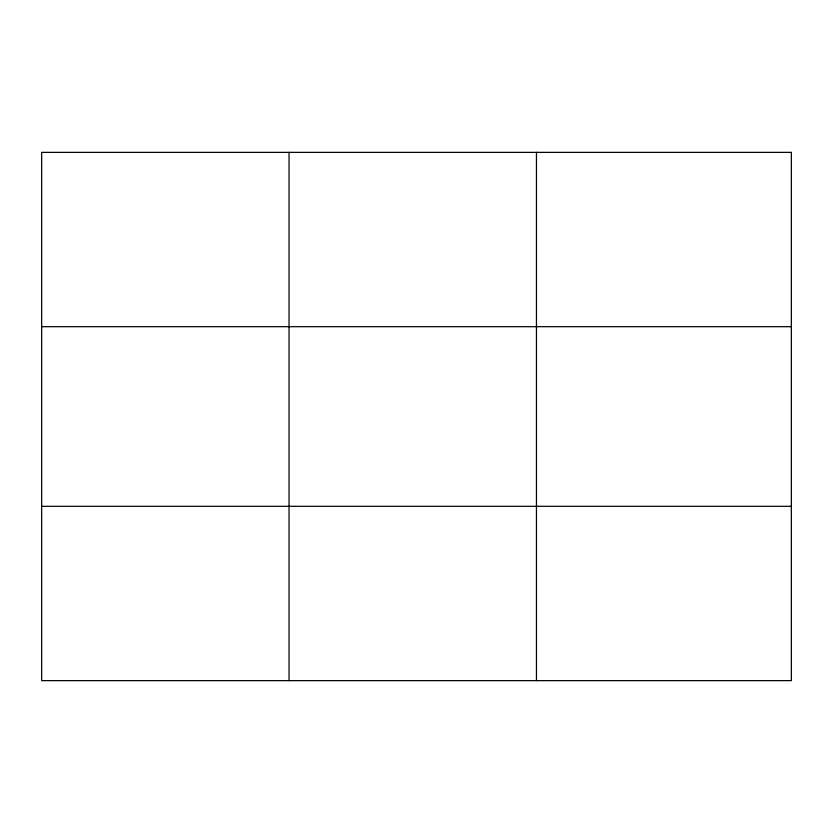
<?xml version="1.0" encoding="UTF-8"?>
<svg xmlns="http://www.w3.org/2000/svg" width="833" height="833" viewBox="0 0 833 833"><rect width="100%" height="100%" fill="white"/><g stroke="black" fill="none" stroke-linecap="round" stroke-linejoin="round"><path stroke-width="1.25" d="M289.051 680.634L289.051 152.366M536.452 680.634L536.452 152.366M41.65 326.692L791.35 326.692M41.65 506.308L791.35 506.308M791.35 152.366L791.35 680.634L41.65 680.634L41.65 152.366L791.35 152.366"/></g></svg>
